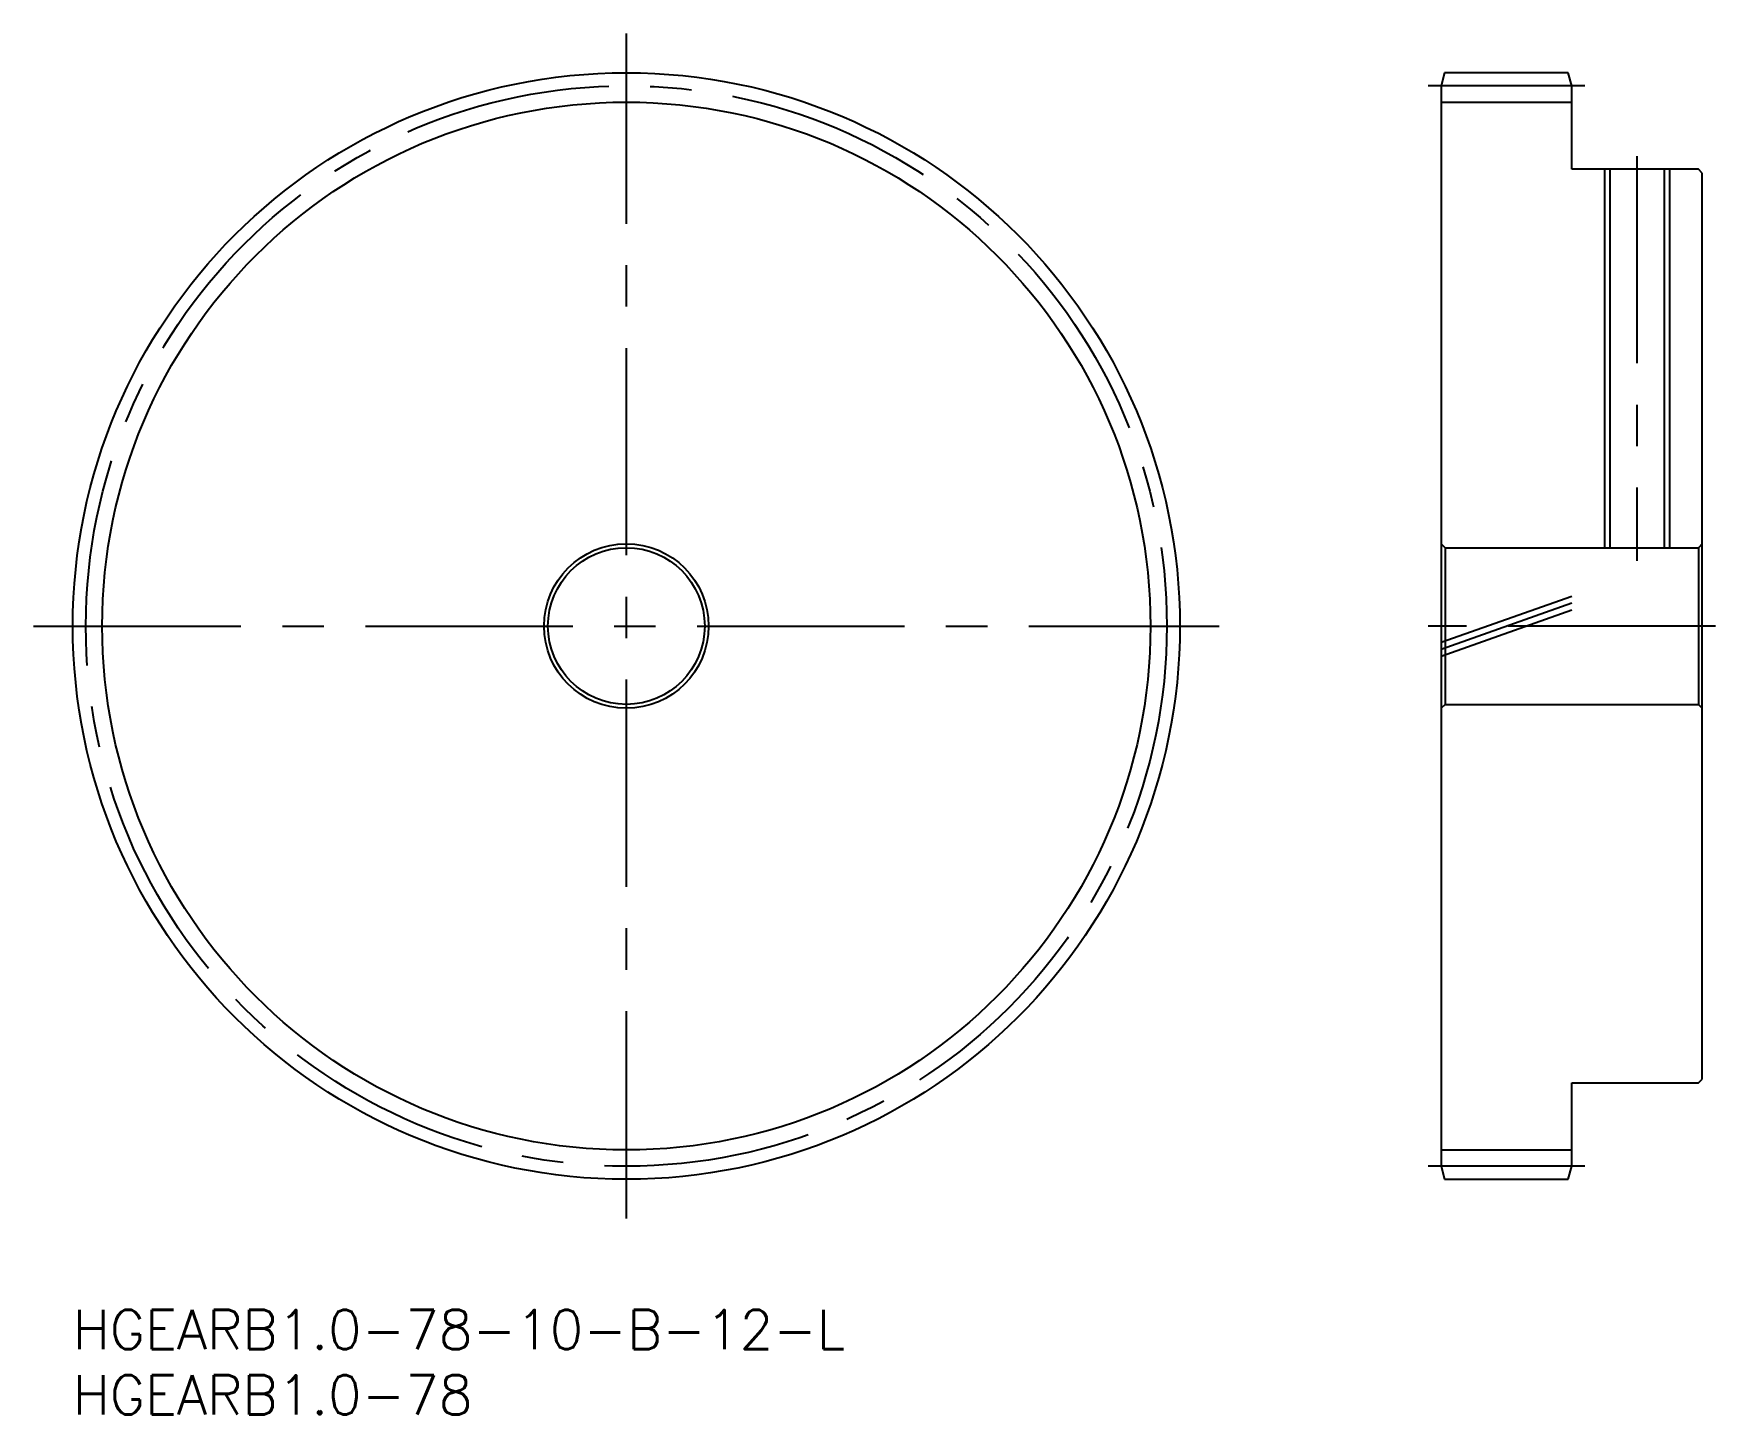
# Model space of a CAD drawing. Extents: x -3 to 126, y -8 to 98.
import ezdxf

# ---------------------------------------------------------------- set-up
doc = ezdxf.new("R2010")
doc.units = 0
doc.header["$LTSCALE"] = 0.5
doc.linetypes.add('CENTER', pattern=[50.8, 31.75, -6.35, 6.35, -6.35])
doc.linetypes.add('PHANTOM', pattern=[63.5, 31.75, -6.35, 6.35, -6.35, 6.35, -6.35])
for name, color, linetype in [('MSM_CENTER', 1, 'CENTER'), ('MSM_CONTINUOUS', 7, 'CONTINUOUS'), ('MSM_IMAGINARY', 6, 'PHANTOM'), ('MSM_NARROW', 5, 'CONTINUOUS'), ('MSM_PART_NUMBER', 7, 'CONTINUOUS')]:
    doc.layers.add(name, color=color, linetype=linetype)
doc.styles.get("Standard").update_dxf_attribs({"font": 'txt.shx', "height": 1, "bigfont": 'bigfont.shx'})

# ---------------------------------------------------------------- blocks, each defined once
blk = doc.blocks.new('*U17')
at = {"layer": 'MSM_PART_NUMBER'}
blk.add_text('HGEARB1.0-78-10-B-12-L', height=3, dxfattribs=at).set_placement((0, -3.01))
blk = doc.blocks.new('*U18')
at = {"layer": 'MSM_PART_NUMBER'}
blk.add_text('HGEARB1.0-78', height=3, dxfattribs=at).set_placement((0, -8.01))

msp = doc.modelspace()

# ---------------------------------------------------------------- linework, layer by layer
at = {"layer": 'MSM_CENTER'}
for p, q in [((42.38, 7), (42.38, 97.76)), ((115.76, 93.76), (103.76, 93.76)), ((119.76, 88.38), (119.76, 57.38)), ((-3, 52.38), (87.76, 52.38)), ((125.76, 52.38), (103.76, 52.38)), ((115.76, 11), (103.76, 11))]:
    msp.add_line(p, q, dxfattribs=at)
msp.add_circle((42.38, 52.38), 41.38, dxfattribs=at)
at = {"layer": 'MSM_CONTINUOUS'}
for p, q in [((105.03, 94.76), (104.76, 93.76)), ((114.49, 94.76), (105.03, 94.76)), ((114.76, 93.76), (114.49, 94.76)), ((104.76, 93.76), (104.76, 11)), ((114.76, 87.38), (114.76, 93.76)), ((104.76, 92.51), (114.76, 92.51)), ((124.46, 87.38), (114.76, 87.38)), ((117.69, 87.38), (117.69, 58.38)), ((121.83, 87.38), (121.83, 58.38)), ((124.76, 87.08), (124.46, 87.38)), ((124.76, 17.68), (124.76, 87.08)), ((105.06, 58.38), (104.76, 58.68)), ((105.06, 58.38), (105.06, 46.38)), ((105.06, 58.38), (124.46, 58.38)), ((124.76, 58.68), (124.46, 58.38)), ((124.46, 58.38), (124.46, 46.38)), ((105.06, 46.38), (104.76, 46.08)), ((105.06, 46.38), (124.46, 46.38)), ((124.76, 46.08), (124.46, 46.38)), ((114.76, 11), (114.76, 17.38)), ((114.76, 17.38), (124.46, 17.38)), ((124.46, 17.38), (124.76, 17.68)), ((104.76, 12.25), (114.76, 12.25)), ((104.76, 11), (105.03, 10)), ((114.49, 10), (114.76, 11)), ((105.03, 10), (114.49, 10))]:
    msp.add_line(p, q, dxfattribs=at)
for radius in [42.38, 6.3, 6]:
    msp.add_circle((42.38, 52.38), radius, dxfattribs=at)
at = {"layer": 'MSM_IMAGINARY'}
for p, q in [((104.76, 51.14), (114.76, 54.68)), ((104.76, 50.61), (114.76, 54.15)), ((104.76, 50.08), (114.76, 53.62))]:
    msp.add_line(p, q, dxfattribs=at)
at = {"layer": 'MSM_NARROW'}
for p, q in [((117.26, 87.38), (117.26, 58.38)), ((122.26, 87.38), (122.26, 58.38))]:
    msp.add_line(p, q, dxfattribs=at)
msp.add_circle((42.38, 52.38), 40.13, dxfattribs=at)

# ---------------------------------------------------------------- block references
at = {"layer": 'MSM_CONTINUOUS'}
for name in ['*U17', '*U18']:
    msp.add_blockref(name, (0, 0), dxfattribs=at)

doc.saveas('drawing.dxf')
